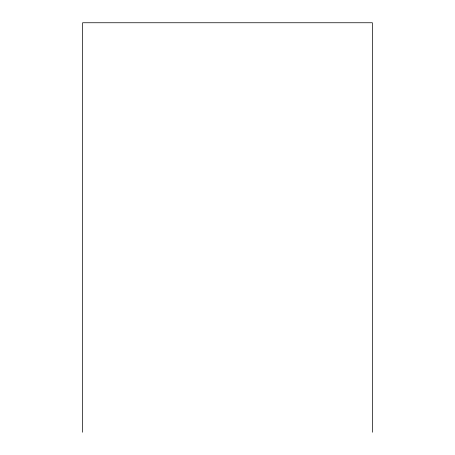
<?xml version="1.0" encoding="UTF-8"?>
<svg xmlns="http://www.w3.org/2000/svg" width="455" height="455" viewBox="0 0 455 455"><rect width="100%" height="100%" fill="white"/><g stroke="black" fill="none" stroke-linecap="round" stroke-linejoin="round"><path stroke-width="0.68" d="M372.366 432.25L372.366 22.75L82.634 22.75L82.634 432.25"/></g></svg>
